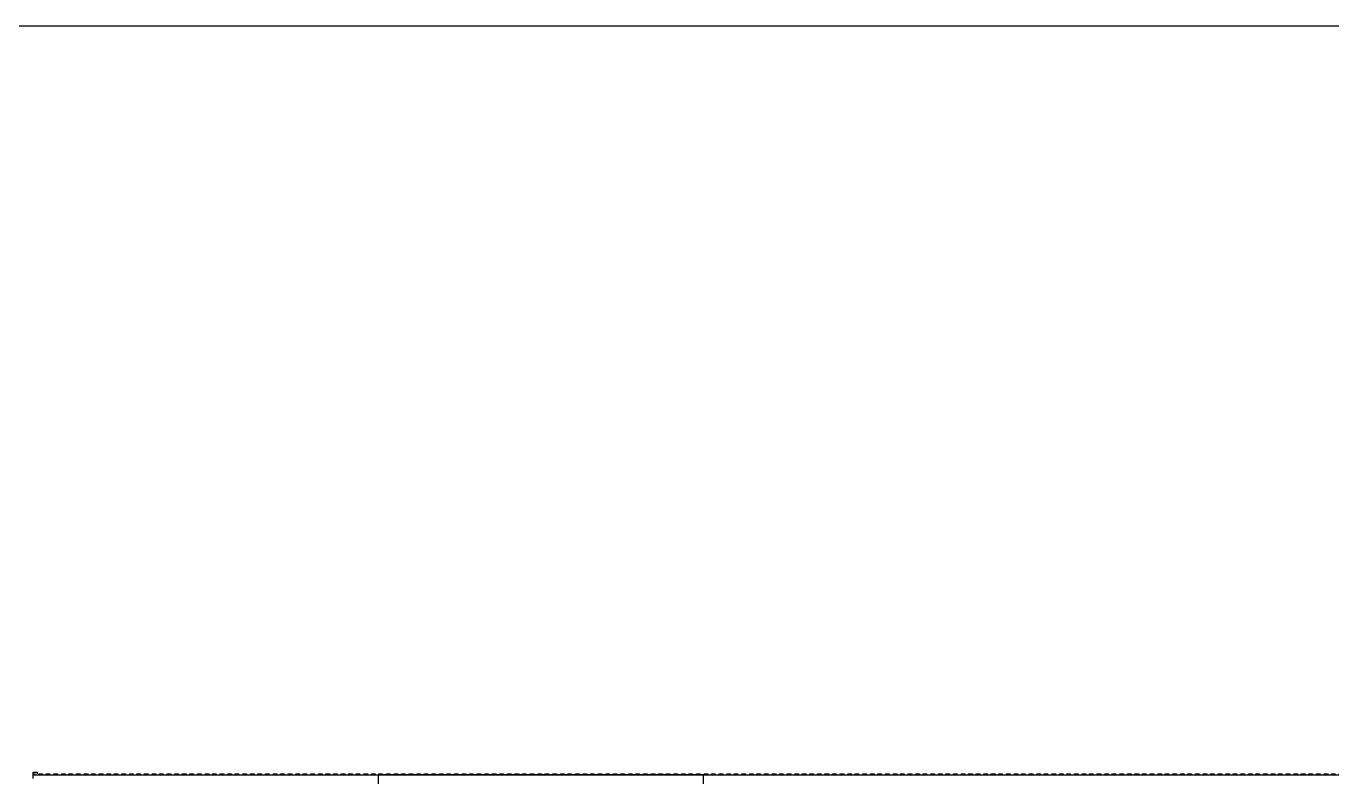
# Model space of a CAD drawing. Header units: centimetres. Extents: x 26200 to 113000, y -600 to 9300.
# Drawn here: x 78382 to 81836, y 7313 to 9300 of the extents above; entities that cross this region are included whole.
import ezdxf

# ---------------------------------------------------------------- set-up
doc = ezdxf.new("R2010")
doc.units = ezdxf.units.CM
for name, color, linetype in [('A-AREA', 8, 'Continuous'), ('A-ELEV-03', 8, 'Continuous'), ('A-WALL-SNWPNL', 8, 'Continuous'), ('A-WALL-STEL', 8, 'Continuous'), ('ROTAS-PAFTA', 144, 'Continuous')]:
    doc.layers.add(name, color=color, linetype=linetype)

# ---------------------------------------------------------------- blocks, each defined once
blk = doc.blocks.new('*U74')
at = {"layer": 'A-WALL-SNWPNL'}
blk.add_lwpolyline([(50, 1), (42, 1), (40, -1), (32, -1), (30, 1), (22, 1), (20, -1), (12, -1), (10, 1), (2, 1), (0, -1), (-8, -1), (-10, 1), (-18, 1), (-20, -1), (-28, -1), (-30, 1), (-38, 1), (-40, -1), (-48, -1), (-50, 1)], dxfattribs=at)
blk = doc.blocks.new('*U75')
at = {"layer": 'A-WALL-STEL', "color": 0, "linetype": 'ByBlock', "lineweight": -2, "transparency": 16777216}
for p in [(16400, 0), (16500, 0), (16600, 0), (16700, 0), (16800, 0), (16900, 0), (17000, 0), (17100, 0), (17200, 0), (17300, 0), (17400, 0), (17500, 0), (17600, 0), (17700, 0), (17800, 0), (17900, 0), (18000, 0), (18100, 0), (18200, 0), (18300, 0), (18400, 0), (18500, 0), (18600, 0), (18700, 0), (18800, 0), (18900, 0), (19000, 0), (19100, 0), (19200, 0), (19300, 0), (19400, 0), (19500, 0), (19600, 0), (19700, 0)]:
    blk.add_blockref('*U74', p, dxfattribs=at)

msp = doc.modelspace()

# ---------------------------------------------------------------- linework, layer by layer
at = {"layer": 'A-AREA'}
msp.add_lwpolyline([(79313.4, 6766.1), (80173.4, 6766.1), (80173.4, 7318.6), (79313.4, 7318.6)], close=True, dxfattribs=at)
at = {"layer": 'A-ELEV-03'}
for points in [[(78400.9, 7318.6), (79040.9, 7318.6)], [(79040.9, 7318.6), (81215.9, 7318.6)], [(81215.9, 7318.6), (86915.9, 7318.6)]]:
    msp.add_lwpolyline(points, dxfattribs=at)
at = {"layer": 'A-WALL-SNWPNL'}
for points in [[(78400.9, 7308.6), (78400.9, 7325.6), (78410.9, 7325.6), (78410.9, 7321.1)], [(78400.9, 7320.6), (78403.9, 7320.6), (78405.9, 7318.6), (78413.9, 7318.6), (78415.9, 7320.6), (78423.9, 7320.6), (78425.9, 7318.6), (78433.9, 7318.6), (78435.9, 7320.6), (78443.9, 7320.6), (78445.9, 7318.6), (78453.9, 7318.6), (78455.9, 7320.6), (78463.9, 7320.6), (78465.9, 7318.6), (78473.9, 7318.6), (78475.9, 7320.6), (78483.9, 7320.6), (78485.9, 7318.6)]]:
    msp.add_lwpolyline(points, dxfattribs=at)
at = {"layer": 'ROTAS-PAFTA'}
msp.add_lwpolyline([(75600, -600), (99000, -600), (99000, 9300), (75600, 9300)], close=True, dxfattribs=at)

# ---------------------------------------------------------------- block references
at = {"layer": 'A-WALL-STEL', "rotation": 180}
msp.add_blockref('*U75', (98235.9, 7319.6), dxfattribs=at)

doc.saveas('drawing.dxf')
